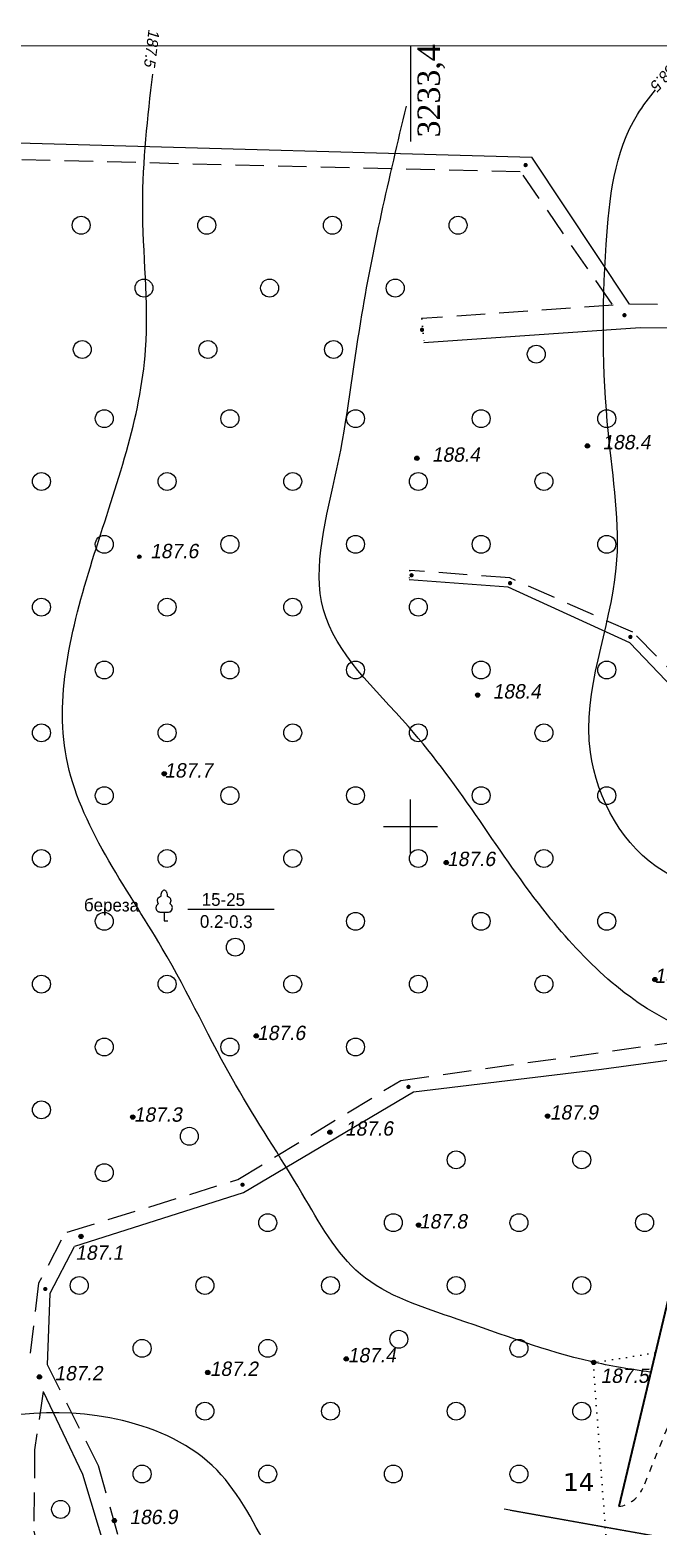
# Model space of a CAD drawing. Header units: millimetres. Extents: x 0 to 6474735, y 0 to 11273163.
# Drawn here: x 3233315.2 to 3233455.2, y 5636044.1 to 5636377.5 of the extents above; entities that cross this region are included whole.
import ezdxf
from ezdxf.enums import TextEntityAlignment as Align

# ---------------------------------------------------------------- set-up
doc = ezdxf.new("R2010")
doc.units = ezdxf.units.MM
for name, pattern in [('ADOT1', [1.6, 0.1, -1.5]), ('AHIDDEN2', [3, 1.5, -1.5]), ('DASHED2', [9.525, 6.35, -3.175])]:
    doc.linetypes.add(name, pattern=pattern)
for name, color, linetype in [('1 доб', 7, 'Continuous'), ('ВЫСОТЫ', 7, 'Continuous'), ('ГОРИЗОНТАЛИ', 22, 'Continuous'), ('ЗАРАМОЧНОЕ ОФ.', 7, 'Continuous'), ('КАБЕЛИ', 7, 'Continuous'), ('кресты', 7, 'Continuous'), ('ПИКЕТЫ', 7, 'Continuous'), ('ПЛАН НА КІНЕЦЬ', 7, 'Continuous'), ('ПРОМЫШЛЕННЫЕ', 7, 'Continuous'), ('РАСТИТ', 7, 'Continuous'), ('РЕЛЬЕФ', 7, 'Continuous'), ('Слой1', 3, 'Continuous'), ('ТОКА_СТ', 1, 'Continuous')]:
    doc.layers.add(name, color=color, linetype=linetype)
doc.styles.add('grad', font='grad.shx')
doc.styles.add('universw', font='universw.shx', dxfattribs={"oblique": 10})
doc.styles.add('стиль1', font='verdana.ttf', dxfattribs={"height": 4})
doc.linetypes.add('133', pattern='A,10,[139,arm.shx,S=0.3,R=0,X=-4,Y=0],-2,10,-2', length=24)

# ---------------------------------------------------------------- blocks, each defined once
blk = doc.blocks.new('372')
blk.add_circle((0, 0), 1)
blk = doc.blocks.new('368')
at = {"color": 0, "linetype": 'Continuous'}
blk.add_blockref('372', (0, 0), dxfattribs=at)
blk = doc.blocks.new('piket')
at = {"layer": 'ПИКЕТЫ', "linetype": 'Continuous'}
h = blk.add_hatch(color=7, dxfattribs=at)
edge = h.paths.add_edge_path()
edge.add_arc((0, 0), 0.3, 0, 360)
at = {"layer": 'ПИКЕТЫ', "color": 7, "linetype": 'Continuous'}
blk.add_circle((0, 0), 0.3, dxfattribs=at)
at = {"layer": 'ВЫСОТЫ', "style": 'universw', "oblique": 6}
blk.add_attdef('H', (1.88, -0.23), '', height=2, dxfattribs=at)
at = {"layer": 'ТОКА_СТ', "style": 'universw', "oblique": 6, "flags": 1}
blk.add_attdef('POINT', text='', height=2, dxfattribs=at).set_placement((0, -2.79), align=Align.CENTER)

msp = doc.modelspace()

# ---------------------------------------------------------------- hatches: boundary and pattern name
at = {"layer": 'ПИКЕТЫ', "linetype": 'Continuous'}
h = msp.add_hatch(color=7, dxfattribs=at)
edge = h.paths.add_edge_path()
edge.add_arc((3233425.668, 5636347.36), 0.48, 0, 360)
h = msp.add_hatch(color=7, dxfattribs=at)
edge = h.paths.add_edge_path()
edge.add_arc((3233447.701, 5636313.913), 0.48, 0, 360)
h = msp.add_hatch(color=7, dxfattribs=at)
edge = h.paths.add_edge_path()
edge.add_arc((3233402.576, 5636310.656), 0.48, 0, 360)
h = msp.add_hatch(color=7, dxfattribs=at)
edge = h.paths.add_edge_path()
edge.add_arc((3233439.432, 5636284.784), 0.48, 0, 360)
h = msp.add_hatch(color=7, dxfattribs=at)
edge = h.paths.add_edge_path()
edge.add_arc((3233401.425, 5636282.029), 0.48, 0, 360)
h = msp.add_hatch(color=7, dxfattribs=at)
edge = h.paths.add_edge_path()
edge.add_arc((3233400.245, 5636255.968), 0.48, 0, 360)
h = msp.add_hatch(color=7, dxfattribs=at)
edge = h.paths.add_edge_path()
edge.add_arc((3233422.204, 5636254.207), 0.48, 0, 360)
h = msp.add_hatch(color=7, dxfattribs=at)
edge = h.paths.add_edge_path()
edge.add_arc((3233449.014, 5636242.222), 0.48, 0, 360)
h = msp.add_hatch(color=7, dxfattribs=at)
edge = h.paths.add_edge_path()
edge.add_arc((3233414.977, 5636229.271), 0.48, 0, 360)
h = msp.add_hatch(color=7, dxfattribs=at)
edge = h.paths.add_edge_path()
edge.add_arc((3233345.119, 5636211.751), 0.48, 0, 360)
h = msp.add_hatch(color=7, dxfattribs=at)
edge = h.paths.add_edge_path()
edge.add_arc((3233407.973, 5636191.938), 0.48, 0, 360)
h = msp.add_hatch(color=7, dxfattribs=at)
edge = h.paths.add_edge_path()
edge.add_arc((3233454.475, 5636165.885), 0.48, 0, 360)
h = msp.add_hatch(color=7, dxfattribs=at)
edge = h.paths.add_edge_path()
edge.add_arc((3233365.632, 5636153.327), 0.48, 0, 360)
h = msp.add_hatch(color=7, dxfattribs=at)
edge = h.paths.add_edge_path()
edge.add_arc((3233399.553, 5636141.971), 0.48, 0, 360)
h = msp.add_hatch(color=7, dxfattribs=at)
edge = h.paths.add_edge_path()
edge.add_arc((3233338.09, 5636135.253), 0.48, 0, 360)
h = msp.add_hatch(color=7, dxfattribs=at)
edge = h.paths.add_edge_path()
edge.add_arc((3233430.565, 5636135.464), 0.48, 0, 360)
h = msp.add_hatch(color=7, dxfattribs=at)
edge = h.paths.add_edge_path()
edge.add_arc((3233382.042, 5636131.873), 0.48, 0, 360)
h = msp.add_hatch(color=7, dxfattribs=at)
edge = h.paths.add_edge_path()
edge.add_arc((3233362.571, 5636120.168), 0.48, 0, 360)
h = msp.add_hatch(color=7, dxfattribs=at)
edge = h.paths.add_edge_path()
edge.add_arc((3233401.819, 5636111.186), 0.48, 0, 360)
h = msp.add_hatch(color=7, dxfattribs=at)
edge = h.paths.add_edge_path()
edge.add_arc((3233326.568, 5636108.645), 0.48, 0, 360)
h = msp.add_hatch(color=7, dxfattribs=at)
edge = h.paths.add_edge_path()
edge.add_arc((3233318.607, 5636096.936), 0.48, 0, 360)
h = msp.add_hatch(color=7, dxfattribs=at)
edge = h.paths.add_edge_path()
edge.add_arc((3233385.698, 5636081.362), 0.48, 0, 360)
h = msp.add_hatch(color=7, dxfattribs=at)
edge = h.paths.add_edge_path()
edge.add_arc((3233440.859, 5636080.567), 0.48, 0, 360)
h = msp.add_hatch(color=7, dxfattribs=at)
edge = h.paths.add_edge_path()
edge.add_arc((3233317.288, 5636077.345), 0.48, 0, 360)
h = msp.add_hatch(color=7, dxfattribs=at)
edge = h.paths.add_edge_path()
edge.add_arc((3233354.818, 5636078.337), 0.48, 0, 360)
h = msp.add_hatch(color=7, dxfattribs=at)
edge = h.paths.add_edge_path()
edge.add_arc((3233333.997, 5636045.328), 0.48, 0, 360)

# ---------------------------------------------------------------- linework, layer by layer
at = {"color": 7, "lineweight": 18}
msp.add_lwpolyline([(3233108.398, 5636373.935), (3234264.428, 5636373.965), (3234264.435, 5634883.717), (3233108.432, 5634883.638)], close=True, dxfattribs=at)
at = {"color": 7, "linetype": 'Continuous'}
msp.add_lwpolyline([(3233108.398, 5636373.935), (3234264.428, 5636373.965), (3234264.428, 5634993.959), (3233893.929, 5634993.934), (3233893.929, 5634883.692), (3233108.432, 5634883.692)], close=True, dxfattribs=at)
at = {"color": 7}
for points in [[(3233214.029, 5636355.077), (3233427.075, 5636349.082)], [(3233448.8, 5636316.4), (3233427.05, 5636349.086)], [(3233602.688, 5636222.554), (3233585.6, 5636238.7), (3233572.8, 5636258.4), (3233569.5, 5636280.9), (3233511.6, 5636310.97), (3233451.2, 5636311.1), (3233403.004, 5636307.759)], [(3233486.779, 5636195.864), (3233479.309, 5636209.097), (3233448.917, 5636240.89), (3233421.802, 5636253.334), (3233399.685, 5636254.953)], [(3233325.2, 5636106.5), (3233362.785, 5636118.418), (3233400.7, 5636140.9), (3233442.6, 5636145.95), (3233470.488, 5636149.718)], [(3233325.076, 5636106.367), (3233319.601, 5636095.935), (3233318.994, 5636080.053)], [(3233318.147, 5636074.119), (3233326.91, 5636055.681), (3233346.66, 5635990.098), (3233348.994, 5635984.716), (3233349.01, 5635984.615)]]:
    msp.add_lwpolyline(points, dxfattribs=at)
at = {"color": 7, "linetype": 'DASHED2'}
for points in [[(3233424.471, 5636345.831), (3233208.212, 5636351.052)], [(3233444.943, 5636316.393), (3233424.711, 5636345.712)], [(3233445.143, 5636316.127), (3233402.492, 5636313.154)], [(3233607.785, 5636222.918), (3233589.411, 5636241.121), (3233577.305, 5636260.347), (3233573.799, 5636283.748), (3233512.209, 5636315.691), (3233448.812, 5636316.383)], [(3233488.849, 5636198.356), (3233481.671, 5636210.888), (3233449.538, 5636243.277), (3233422.137, 5636255.386), (3233399.863, 5636257.02)], [(3233323.5, 5636109.574), (3233361.539, 5636121.336), (3233397.84, 5636143.414), (3233471.441, 5636153.71)], [(3233322.175, 5636107.829), (3233317.108, 5636098.201), (3233315.236, 5636082.63)], [(3233319, 5636080.1), (3233330.4, 5636057.6), (3233349.074, 5635991.45), (3233352.35, 5635983.6), (3233354.842, 5635962.778), (3233354.681, 5635962.699)], [(3233318.147, 5636074.119), (3233316.236, 5636061.12), (3233316.06, 5636043.012), (3233320.265, 5636024.739), (3233328.957, 5636006.623), (3233349.01, 5635984.615)]]:
    msp.add_lwpolyline(points, dxfattribs=at)
at = {"color": 7, "linetype": 'ADOT1'}
msp.add_lwpolyline([(3233454.488, 5636082.714), (3233440.717, 5636080.521), (3233444.003, 5636035.815)], dxfattribs=at)
at = {"layer": '1 доб', "color": 6}
msp.add_lwpolyline([(3233422.232, 5636047.651), (3233526.669, 5636029.019)], dxfattribs=at)
at = {"layer": 'ГОРИЗОНТАЛИ', "color": 34, "linetype": 'Continuous'}
for points, knots in [([(3233453.457, 5636078.4), (3233448.988, 5636079.056), (3233434.297, 5636081.418), (3233413.23, 5636089.648), (3233387.277, 5636097.563), (3233375.007, 5636120.516), (3233359.291, 5636143.801), (3233344.03, 5636177.001), (3233316.23, 5636213.29), (3233329.088, 5636261.832), (3233343.66, 5636300.957), (3233339.101, 5636337.599), (3233341.437, 5636357.957), (3233342.548, 5636367.648)], [50.7836212, 50.7836212, 50.7836212, 50.7836212, 64.3067259, 95.5341904, 119.3202044, 141.580183, 169.9667118, 204.3872707, 251.9201654, 297.7241463, 344.7747785, 376.9675884, 406.2125779, 406.2125779, 406.2125779, 406.2125779]), ([(3233479.828, 5636184.402), (3233477.775, 5636184.562), (3233469.691, 5636185.354), (3233450.975, 5636189.063), (3233433.533, 5636220.417), (3233449.151, 5636253.587), (3233442.747, 5636291.715), (3233442.685, 5636325.062), (3233445.657, 5636352.673), (3233453.222, 5636362.341), (3233454.627, 5636364.136)], [198.9305773, 198.9305773, 198.9305773, 198.9305773, 205.0614506, 223.0264946, 254.1686656, 295.5355625, 325.641823, 367.7280948, 397.5375265, 404.3353496, 404.3353496, 404.3353496, 404.3353496]), ([(3233471.018, 5636151.938), (3233467.326, 5636152.835), (3233451.2, 5636157.817), (3233425.617, 5636183.035), (3233406.518, 5636217.744), (3233374.594, 5636246.373), (3233384.888, 5636280.77), (3233388.921, 5636317.553), (3233395.292, 5636344.454), (3233399.086, 5636360.476)], [126.2924356, 126.2924356, 126.2924356, 126.2924356, 137.428019, 176.2491023, 228.3776271, 260.5843018, 292.0865233, 325.3729217, 374.3975655, 374.3975655, 374.3975655, 374.3975655]), ([(3233439.94, 5636008.093), (3233435.991, 5636008.529), (3233424.064, 5636010.212), (3233405.956, 5636017.745), (3233372.47, 5636018.252), (3233365.147, 5636056.088), (3233314.865, 5636078.674), (3233257.39, 5636052.34), (3233227.03, 5636002.034), (3233200.434, 5635999.397), (3233189.057, 5635998.268)], [51.0461935, 51.0461935, 51.0461935, 51.0461935, 62.9067583, 87.2236662, 110.419157, 153.632516, 177.4870156, 267.3319826, 310.942864, 343.5456651, 343.5456651, 343.5456651, 343.5456651])]:
    msp.add_open_spline(points, degree=3, knots=knots, dxfattribs=at)
at = {"layer": 'КАБЕЛИ', "color": 7, "linetype": '133'}
msp.add_line((3233350.39, 5636181.582), (3233369.644, 5636181.582), dxfattribs=at)
at = {"layer": 'кресты', "color": 3, "linetype": 'Continuous'}
for p, q in [((3233400, 5636194), (3233400, 5636206)), ((3233394, 5636200), (3233406, 5636200))]:
    msp.add_line(p, q, dxfattribs=at)
at = {"layer": 'кресты', "color": 7, "linetype": 'Continuous'}
msp.add_lwpolyline([(3233400.055, 5636352.595), (3233400.055, 5636373.943)], dxfattribs=at)
at = {"layer": 'ПИКЕТЫ', "color": 7, "linetype": 'Continuous'}
for centre in [(3233439.432, 5636284.784, 186.81), (3233401.425, 5636282.029, 186.81), (3233414.977, 5636229.271, 186.81), (3233345.119, 5636211.751, 186.81), (3233407.973, 5636191.938, 186.81), (3233454.475, 5636165.885, 186.81), (3233365.632, 5636153.327, 186.81), (3233338.09, 5636135.253, 186.81), (3233430.565, 5636135.464, 186.81), (3233382.042, 5636131.873, 186.81), (3233401.819, 5636111.186, 186.81), (3233326.568, 5636108.645, 186.81), (3233385.698, 5636081.362, 186.81), (3233440.859, 5636080.567, 186.81), (3233317.288, 5636077.345, 186.81), (3233354.818, 5636078.337, 186.81), (3233333.997, 5636045.328, 186.81)]:
    msp.add_circle(centre, 0.48, dxfattribs=at)
at = {"layer": 'ПЛАН НА КІНЕЦЬ', "lineweight": 40}
msp.add_lwpolyline([(3233895.981, 5636244.402), (3233668.6, 5636227.259), (3233531.197, 5636217.451, 0.3210064), (3233476.352, 5636174.272), (3233446.444, 5636048.456)], format="xyb", dxfattribs=at)
at = {"layer": 'ПЛАН НА КІНЕЦЬ', "linetype": 'AHIDDEN2'}
msp.add_lwpolyline([(3233895.981, 5636244.402), (3233856.424, 5636239.263), (3233670.144, 5636215.841), (3233531.167, 5636194.564, 0.2463428), (3233498.619, 5636168.933), (3233451.788, 5636052.536, -0.2557574), (3233446.444, 5636048.456)], format="xyb", dxfattribs=at)
at = {"layer": 'ПЛАН НА КІНЕЦЬ'}
msp.add_lwpolyline([(3233560.895, 5636022.937), (3233420.921, 5636047.852)], dxfattribs=at)
at = {"layer": 'ПРОМЫШЛЕННЫЕ', "color": 7, "linetype": 'ADOT1'}
for points in [[(3233402.501, 5636313.073), (3233403.004, 5636307.73)], [(3233399.892, 5636257.025), (3233399.685, 5636254.994)]]:
    msp.add_lwpolyline(points, dxfattribs=at)
at = {"layer": 'РЕЛЬЕФ', "color": 7, "linetype": 'Continuous'}
for points in [[(3233345.09, 5636180.909), (3233346.109, 5636180.909), (3233346.288, 5636180.939), (3233346.427, 5636180.989), (3233346.576, 5636181.084), (3233346.767, 5636181.293), (3233346.853, 5636181.466), (3233346.92, 5636181.706), (3233346.928, 5636181.962), (3233346.866, 5636182.194), (3233346.781, 5636182.363), (3233346.648, 5636182.525), (3233346.502, 5636182.667), (3233346.468, 5636182.741), (3233346.449, 5636182.811), (3233346.461, 5636182.882), (3233346.502, 5636182.984), (3233346.553, 5636183.093), (3233346.601, 5636183.219), (3233346.625, 5636183.325), (3233346.635, 5636183.434), (3233346.635, 5636183.513), (3233346.625, 5636183.609), (3233346.599, 5636183.711), (3233346.568, 5636183.806), (3233346.511, 5636183.911), (3233346.461, 5636183.996), (3233346.399, 5636184.072), (3233346.323, 5636184.131), (3233346.212, 5636184.199), (3233346.013, 5636184.292), (3233345.94, 5636184.334), (3233345.905, 5636184.372), (3233345.88, 5636184.425), (3233345.873, 5636184.498), (3233345.824, 5636184.822), (3233345.772, 5636185.105), (3233345.733, 5636185.231), (3233345.677, 5636185.34), (3233345.607, 5636185.462), (3233345.519, 5636185.571), (3233345.435, 5636185.651), (3233345.323, 5636185.725), (3233345.187, 5636185.784), (3233345.096, 5636185.805), (3233345.008, 5636185.791), (3233344.864, 5636185.718), (3233344.776, 5636185.658), (3233344.717, 5636185.602), (3233344.66, 5636185.536), (3233344.597, 5636185.445), (3233344.531, 5636185.347), (3233344.482, 5636185.231), (3233344.454, 5636185.126), (3233344.419, 5636185.014), (3233344.394, 5636184.878), (3233344.366, 5636184.734), (3233344.349, 5636184.559), (3233344.331, 5636184.437), (3233344.314, 5636184.378), (3233344.275, 5636184.343), (3233344.181, 5636184.294), (3233343.956, 5636184.177), (3233343.839, 5636184.097), (3233343.729, 5636183.984), (3233343.632, 5636183.8), (3233343.58, 5636183.613), (3233343.568, 5636183.43), (3233343.612, 5636183.259), (3233343.651, 5636183.105), (3233343.724, 5636182.926), (3233343.749, 5636182.812), (3233343.753, 5636182.756), (3233343.714, 5636182.669), (3233343.63, 5636182.592), (3233343.507, 5636182.473), (3233343.455, 5636182.41), (3233343.411, 5636182.347), (3233343.357, 5636182.224), (3233343.323, 5636182.126), (3233343.297, 5636182.053), (3233343.278, 5636181.971), (3233343.275, 5636181.867), (3233343.282, 5636181.775), (3233343.31, 5636181.608), (3233343.337, 5636181.521), (3233343.371, 5636181.432), (3233343.424, 5636181.347), (3233343.488, 5636181.247), (3233343.607, 5636181.108), (3233343.668, 5636181.059), (3233343.753, 5636181.018), (3233343.834, 5636180.985), (3233343.918, 5636180.964), (3233344.029, 5636180.946), (3233344.169, 5636180.932), (3233344.335, 5636180.929), (3233344.516, 5636180.927), (3233344.793, 5636180.923), (3233345.099, 5636180.911)], [(3233345.103, 5636180.909), (3233345.103, 5636178.96), (3233345.927, 5636178.96)]]:
    msp.add_lwpolyline(points, dxfattribs=at)

# ---------------------------------------------------------------- block references
at = {"layer": 'ПИКЕТЫ', "color": 7}
ref = msp.add_blockref('piket', (3233339.57, 5636260.088, 502.381), dxfattribs=dict(at, xscale=1.333333333488554, yscale=1.333333333488554, zscale=1.333333333488554))
ref.add_attrib('H', '187.6', (3233341.996, 5636259.76, 502.381), dxfattribs={"layer": 'ВЫСОТЫ', "height": 3.2, "style": 'universw', "oblique": 10})
at = {"layer": 'РАСТИТ', "color": 7, "linetype": 'AHIDDEN2', "xscale": 2, "yscale": 2, "zscale": 2}
for p in [(3233326.606, 5636333.954), (3233354.606, 5636333.954), (3233382.606, 5636333.954), (3233410.606, 5636333.954), (3233340.606, 5636319.954), (3233368.606, 5636319.954), (3233396.606, 5636319.954), (3233326.853, 5636306.266), (3233354.853, 5636306.266), (3233382.853, 5636306.266), (3233428.044, 5636305.222), (3233331.756, 5636290.858), (3233359.756, 5636290.858), (3233387.756, 5636290.858), (3233415.756, 5636290.858), (3233443.756, 5636290.858), (3233317.756, 5636276.858), (3233345.756, 5636276.858), (3233373.756, 5636276.858), (3233401.756, 5636276.858), (3233429.756, 5636276.858), (3233331.756, 5636262.858), (3233359.756, 5636262.858), (3233387.756, 5636262.858), (3233415.756, 5636262.858), (3233443.756, 5636262.858), (3233317.756, 5636248.858), (3233345.756, 5636248.858), (3233373.756, 5636248.858), (3233401.756, 5636248.858), (3233331.756, 5636234.858), (3233359.756, 5636234.858), (3233387.756, 5636234.858), (3233415.756, 5636234.858), (3233443.756, 5636234.858), (3233317.756, 5636220.858), (3233345.756, 5636220.858), (3233373.756, 5636220.858), (3233401.756, 5636220.858), (3233429.756, 5636220.858), (3233331.756, 5636206.858), (3233359.756, 5636206.858), (3233387.756, 5636206.858), (3233415.756, 5636206.858), (3233443.756, 5636206.858), (3233317.756, 5636192.858), (3233345.756, 5636192.858), (3233373.756, 5636192.858), (3233401.756, 5636192.858), (3233429.756, 5636192.858), (3233331.756, 5636178.858), (3233387.756, 5636178.858), (3233415.756, 5636178.858), (3233443.756, 5636178.858), (3233360.967, 5636173.093), (3233317.756, 5636164.858), (3233345.756, 5636164.858), (3233373.756, 5636164.858), (3233401.756, 5636164.858), (3233429.756, 5636164.858), (3233331.756, 5636150.858), (3233359.756, 5636150.858), (3233387.756, 5636150.858), (3233317.756, 5636136.858), (3233350.712, 5636130.965), (3233410.181, 5636125.714), (3233438.181, 5636125.714), (3233331.756, 5636122.858), (3233368.181, 5636111.714), (3233396.181, 5636111.714), (3233424.181, 5636111.714), (3233452.181, 5636111.714), (3233326.181, 5636097.714), (3233354.181, 5636097.714), (3233382.181, 5636097.714), (3233410.181, 5636097.714), (3233438.181, 5636097.714), (3233397.405, 5636085.735), (3233340.181, 5636083.714), (3233368.181, 5636083.714), (3233424.181, 5636083.714), (3233354.181, 5636069.714), (3233382.181, 5636069.714), (3233410.181, 5636069.714), (3233438.181, 5636069.714), (3233340.181, 5636055.714), (3233368.181, 5636055.714), (3233396.181, 5636055.714), (3233424.181, 5636055.714), (3233322.03, 5636047.824)]:
    msp.add_blockref('368', p, dxfattribs=at)

# ---------------------------------------------------------------- texts
at = {"layer": 'ВЫСОТЫ', "style": 'universw', "oblique": 10}
for tag, p in [('188.4', (3233448.148, 5636284.016, 186.81)), ('188.4', (3233410.141, 5636281.261, 186.81)), ('188.4', (3233423.693, 5636228.503, 186.81)), ('187.7', (3233350.506, 5636210.893, 186.81)), ('187.6', (3233413.521, 5636191.17, 186.81)), ('188.3', (3233459.778, 5636165.117, 186.81)), ('187.6', (3233371.185, 5636152.407, 186.81)), ('187.3', (3233343.698, 5636134.209, 186.81)), ('187.9', (3233436.428, 5636134.696, 186.81)), ('187.6', (3233390.758, 5636131.105, 186.81)), ('187.8', (3233407.264, 5636110.418, 186.81)), ('187.1', (3233330.652, 5636103.444, 186.81)), ('187.4', (3233391.393, 5636080.594, 186.81)), ('187.2', (3233326.004, 5636076.577, 186.81)), ('187.2', (3233360.645, 5636077.569, 186.81)), ('187.5', (3233447.736, 5636076.019, 186.81)), ('186.9', (3233342.713, 5636044.56, 186.81))]:
    msp.add_attdef(tag, text='', height=3.2, dxfattribs=at).set_placement(p, align=Align.CENTER)
at = {"layer": 'ГОРИЗОНТАЛИ', "color": 14, "linetype": 'Continuous', "style": 'universw', "oblique": 10}
for s, rotation, p in [('187.5', 262.89806, (3233341.111, 5636373.571, 377.73)), ('188.5', 228.135, (3233456.091, 5636368.407, 377.73))]:
    msp.add_text(s, height=2.5, rotation=rotation, dxfattribs=at).set_placement(p, align=Align.CENTER)
at = {"layer": 'ЗАРАМОЧНОЕ ОФ.', "color": 7, "linetype": 'Continuous', "insert": (3233401.592, 5636353.504), "char_height": 5, "width": 18.6959, "attachment_point": 1, "rotation": 90.1218}
msp.add_mtext('{\\fTimes New Roman|b0|i0|c204|p18;3233,4}', dxfattribs=at)
at = {"layer": 'ПЛАН НА КІНЕЦЬ', "insert": (3233434.023, 5636055.906), "char_height": 4, "attachment_point": 1, "style": 'стиль1'}
msp.add_mtext_dynamic_manual_height_columns('14', width=3.78159, gutter_width=7.5, heights=[0], dxfattribs=at)
at = {"layer": 'Слой1', "color": 7, "linetype": 'AHIDDEN2', "style": 'grad'}
for s, p in [('береза', (3233333.365, 5636182.142)), ('15-25', (3233358.31, 5636183.712)), ('0.2-0.3', (3233358.947, 5636178.804))]:
    msp.add_text(s, height=2.8243, rotation=359.61331, dxfattribs=at).set_placement(p, align=Align.MIDDLE)

doc.saveas('drawing.dxf')
